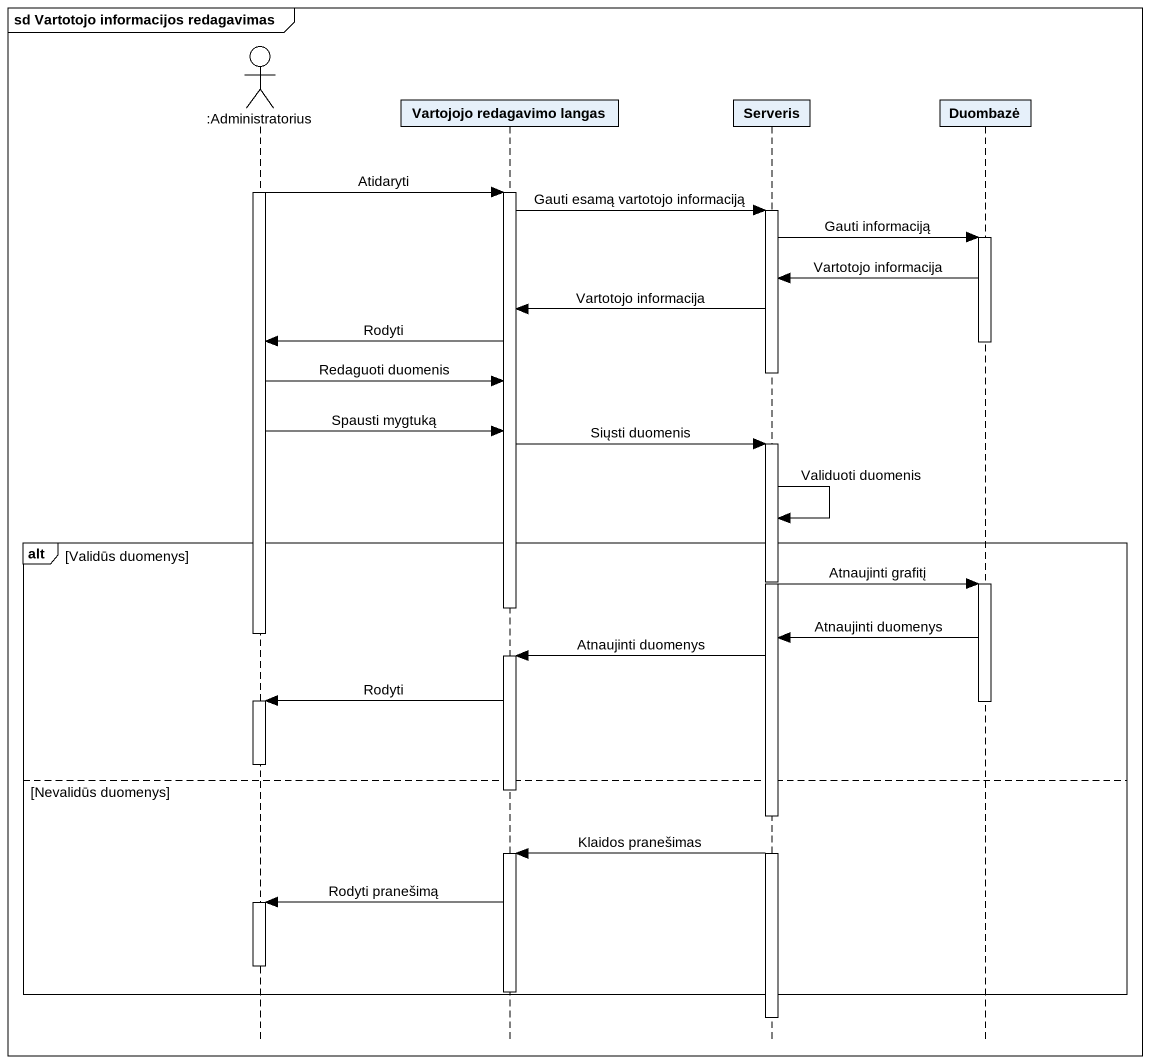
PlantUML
@startuml
mainframe sd Vartotojo informacijos redagavimas
hide footbox
actor ":Administratorius" as Administratorius
participant "Vartojojo redagavimo langas" as Vartojojo_redagavimo_langas
participant Serveris
participant Duombazė

activate Administratorius
Administratorius -> Vartojojo_redagavimo_langas : Atidaryti
activate Vartojojo_redagavimo_langas
Vartojojo_redagavimo_langas -> Serveris : Gauti esamą vartotojo informaciją
activate Serveris
Serveris -> Duombazė : Gauti informaciją
activate Duombazė
Duombazė -> Serveris : Vartotojo informacija
Serveris -> Vartojojo_redagavimo_langas : Vartotojo informacija
Vartojojo_redagavimo_langas -> Administratorius : Rodyti
deactivate Duombazė
deactivate Serveris
Administratorius -> Vartojojo_redagavimo_langas : Redaguoti duomenis
Administratorius -> Vartojojo_redagavimo_langas : Spausti mygtuką
Vartojojo_redagavimo_langas -> Serveris : Siųsti duomenis
activate Serveris
Serveris -> Serveris : Validuoti duomenis
alt Validūs duomenys
  Serveris -> Duombazė : Atnaujinti grafitį
  activate Duombazė
  deactivate Vartojojo_redagavimo_langas
  deactivate Administratorius
  Duombazė -> Serveris : Atnaujinti duomenys
  Serveris -> Vartojojo_redagavimo_langas : Atnaujinti duomenys
  activate Vartojojo_redagavimo_langas
  Vartojojo_redagavimo_langas -> Administratorius : Rodyti
  activate Administratorius
  deactivate Duombazė
  deactivate Administratorius
else Nevalidūs duomenys
  deactivate Vartojojo_redagavimo_langas
  Serveris -> Vartojojo_redagavimo_langas : Klaidos pranešimas
  activate Vartojojo_redagavimo_langas
  Vartojojo_redagavimo_langas -> Administratorius : Rodyti pranešimą
  activate Administratorius
  deactivate Administratorius
  deactivate Vartojojo_redagavimo_langas
end
deactivate Serveris
@enduml
